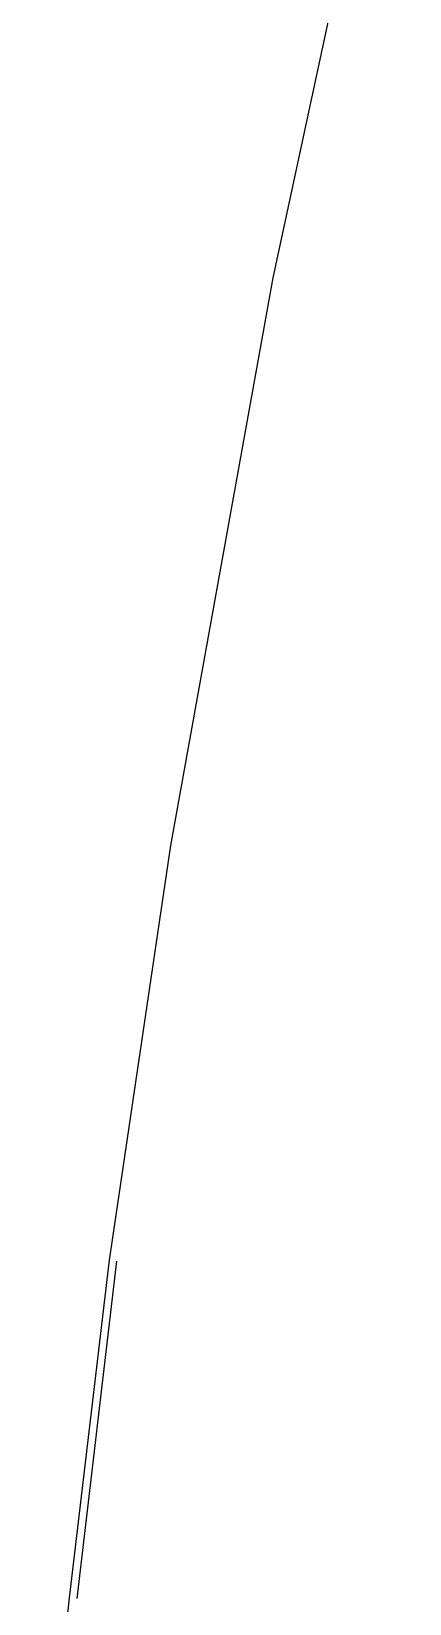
# Model space of a CAD drawing. Header units: millimetres. Extents: x -41292 to 298682, y -22072 to 33155.
# Drawn here: x 29458.3 to 29485, y 4606.9 to 4718 of the extents above; entities that cross this region are included whole.
import ezdxf

# ---------------------------------------------------------------- set-up
doc = ezdxf.new("R2010")
doc.units = ezdxf.units.MM

# ---------------------------------------------------------------- blocks, each defined once
blk = doc.blocks.new('AHSISHEUD')
for p, q in [((30112.35, 22393.69), (30102.7, 22348.65)), ((30102.7, 22348.65), (30095.47, 22308.53)), ((30095.47, 22308.53), (30091.14, 22279.22)), ((30091.14, 22279.22), (30088.33, 22255.36)), ((30091.65, 22279.15), (30088.85, 22255.3)), ((30088.33, 22255.36), (30085.66, 22231.43))]:
    blk.add_line(p, q)

msp = doc.modelspace()

# ---------------------------------------------------------------- block references
msp.add_blockref('AHSISHEUD', (-627.37, -17648.09))

doc.saveas('drawing.dxf')
